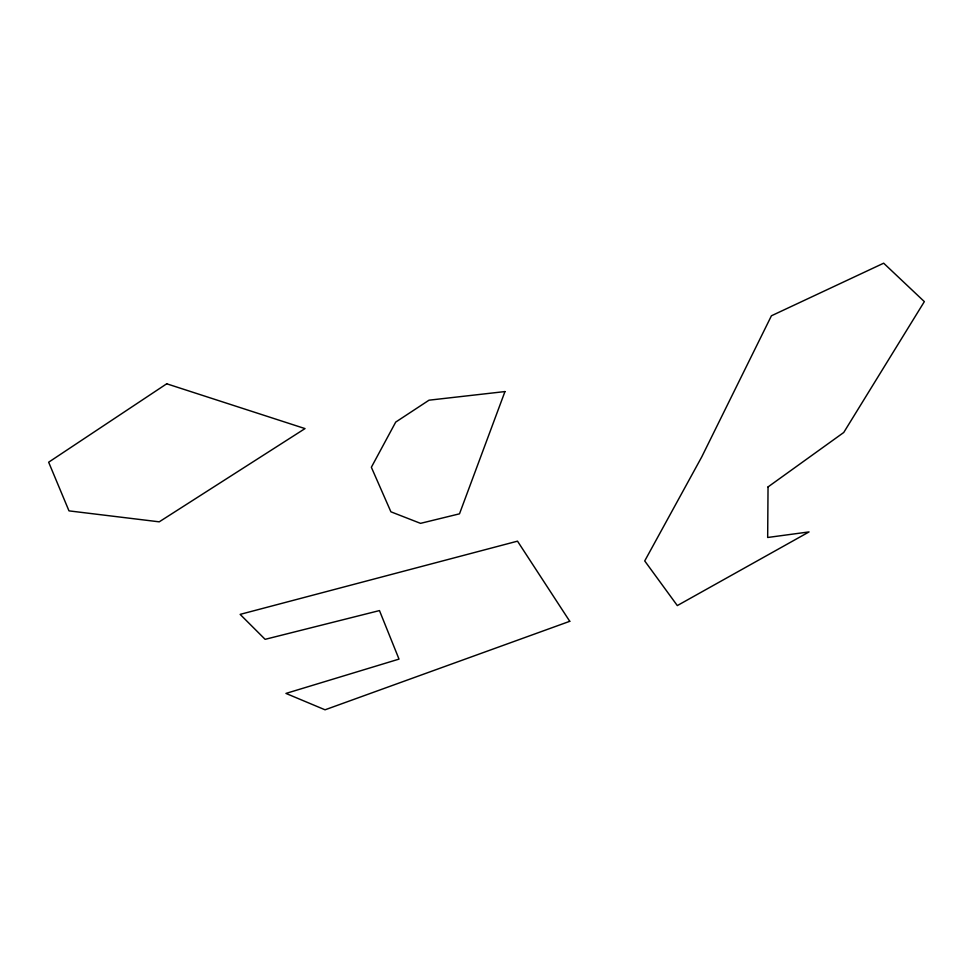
<?xml version="1.0" encoding="UTF-8"?>
<svg xmlns="http://www.w3.org/2000/svg" width="973" height="973" viewBox="0 0 973 973"><rect width="100%" height="100%" fill="white"/><g stroke="black" fill="none" stroke-linecap="round" stroke-linejoin="round"><path stroke-width="1.46" d="M768.038 486.926L767.673 537.485L809.062 531.915L677.317 605.583L644.722 560.934L701.752 456.896L771.419 315.787L883.666 263.197L924.35 301.618L843.737 432.486L768.038 486.926M504.963 391.572L459.499 513.829L420.518 523.352L390.903 511.81L371.358 467.271L395.719 422.087L429.032 400.183L504.963 391.572M166.711 383.788L48.65 462.211L68.986 510.874L159.231 521.832L305.011 428.594L166.711 383.788M569.764 621.309L325.043 709.804L285.953 693.421L399.015 659.11L379.47 610.582L265.13 639.334L240.136 614.377L517.502 541.158L569.764 621.309"/></g></svg>
